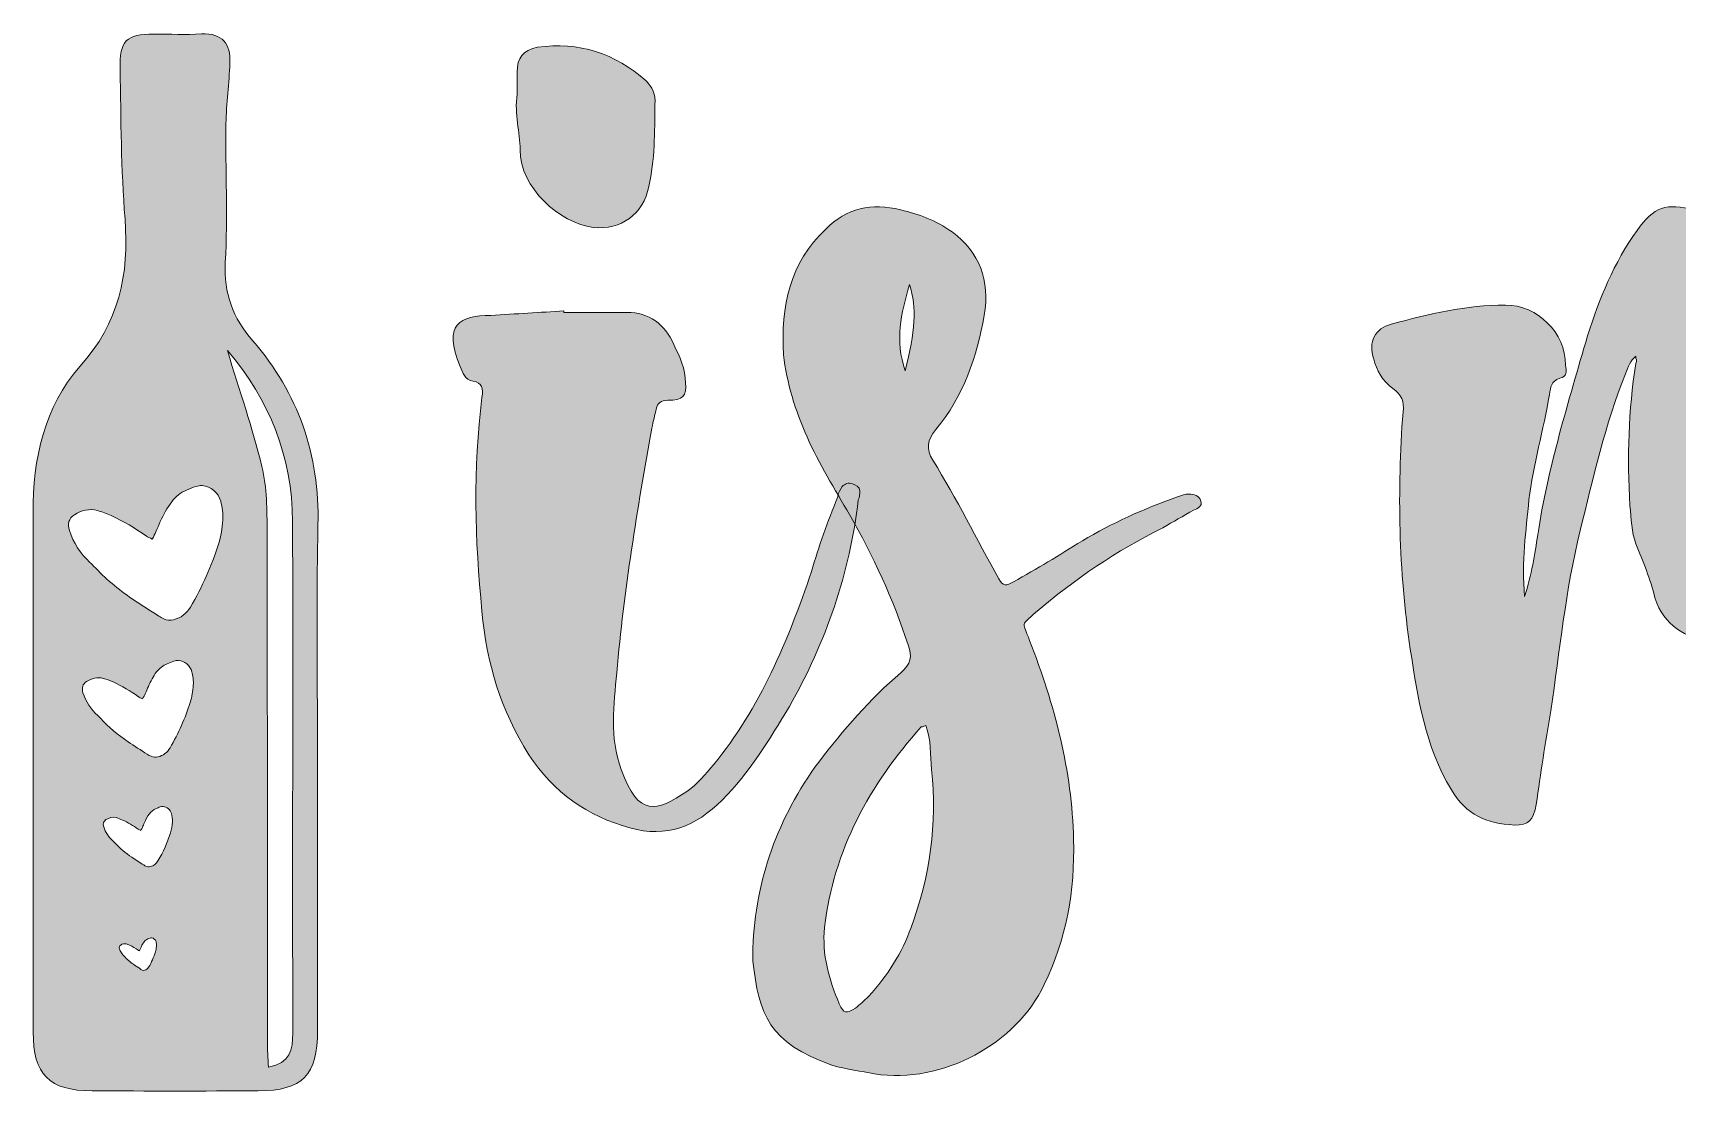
# Model space of a CAD drawing. Header units: inches. Extents: x 182 to 898, y -923 to -156.
# Drawn here: x 203.1 to 545.1, y -742.8 to -522.8 of the extents above; entities that cross this region are included whole.
import ezdxf

# ---------------------------------------------------------------- set-up
doc = ezdxf.new("R2010")
doc.units = ezdxf.units.IN
doc.header["$MEASUREMENT"] = 0
doc.layers.add('Layer 1', color=7, linetype='Continuous')

# ---------------------------------------------------------------- blocks, each defined once
blk = doc.blocks.new('block 3')
at = {"layer": 'Layer 1', "true_color": 0xffffff}
h = blk.add_hatch(color=7, dxfattribs=at)
h.dxf.hatch_style = 2
edge = h.paths.add_edge_path()
edge.add_spline(control_points=[(375.11, -618.04), (375.11, -618.65), (375.11, -619.26), (374.8, -619.87), (372.98, -635.09), (368.1, -649.4), (360.49, -662.8), (356.23, -669.81), (352.27, -676.51), (346.48, -682.29), (341, -687.77), (334.91, -690.21), (327.3, -688.08), (318.47, -685.64), (311.46, -680.77), (306.29, -672.85), (300.5, -663.72), (297.45, -653.67), (296.54, -643.01), (295.02, -628.09), (294.71, -613.47), (296.54, -598.55), (296.84, -596.72), (296.54, -595.5), (294.71, -595.2), (292.89, -594.89), (292.58, -593.37), (291.97, -592.15), (288.32, -583.32), (291.97, -581.5), (298.37, -581.5), (303.54, -581.19), (308.72, -580.89), (313.59, -580.58), (313.59, -580.58), (313.59, -580.89), (313.59, -580.89), (318.16, -580.89), (322.43, -580.89), (326.69, -580.89), (331.26, -580.89), (334.61, -583.32), (336.43, -587.58), (337.65, -590.02), (338.87, -592.76), (338.87, -595.5), (339.17, -598.24), (338.26, -599.16), (335.21, -599.16), (333.69, -599.16), (333.08, -599.77), (332.78, -600.98), (332.47, -602.2), (332.17, -603.42), (331.86, -604.94), (328.82, -621.69), (326.08, -638.75), (324.56, -655.8), (323.95, -662.5), (323.03, -669.2), (325.47, -675.9), (329.12, -685.95), (332.78, -684.73), (339.17, -680.47), (341.31, -678.94), (343.13, -676.81), (344.66, -674.98), (354.4, -663.11), (360.19, -649.1), (365.06, -634.79), (366.58, -629.61), (368.41, -624.43), (370.54, -619.26), (370.54, -618.34), (371.15, -617.73), (371.45, -617.12), (372.06, -616.52), (372.67, -616.21), (373.58, -616.52), (374.19, -616.82), (375.11, -617.12), (375.11, -618.04)], knot_values=[0, 0, 0, 0, 1, 1, 1, 2, 2, 2, 3, 3, 3, 4, 4, 4, 5, 5, 5, 6, 6, 6, 7, 7, 7, 8, 8, 8, 9, 9, 9, 10, 10, 10, 11, 11, 11, 12, 12, 12, 13, 13, 13, 14, 14, 14, 15, 15, 15, 16, 16, 16, 17, 17, 17, 18, 18, 18, 19, 19, 19, 20, 20, 20, 21, 21, 21, 22, 22, 22, 23, 23, 23, 24, 24, 24, 25, 25, 25, 26, 26, 26, 27, 27, 27, 27], degree=3, periodic=1)
edge = h.paths.add_edge_path()
edge.add_spline(control_points=[(303.85, -535.51), (303.85, -534.6), (303.85, -532.77), (303.85, -530.95), (303.85, -527.9), (305.07, -526.38), (308.11, -525.77), (316.64, -524.55), (324.25, -526.99), (330.65, -532.77), (331.86, -533.99), (332.78, -535.51), (332.47, -537.64), (332.47, -543.43), (332.47, -549.22), (331.26, -554.7), (330.04, -560.48), (325.47, -563.83), (319.68, -563.22), (312.68, -562.31), (304.46, -555), (304.46, -547.08), (304.46, -543.43), (303.24, -539.78), (303.85, -535.51)], knot_values=[0, 0, 0, 0, 1, 1, 1, 2, 2, 2, 3, 3, 3, 4, 4, 4, 5, 5, 5, 6, 6, 6, 7, 7, 7, 8, 8, 8, 8], degree=3, periodic=1)
h = blk.add_hatch(color=7, dxfattribs=at)
h.dxf.hatch_style = 2
edge = h.paths.add_edge_path()
edge.add_spline(control_points=[(366.58, -674.37), (371.75, -667.67), (377.24, -661.28), (383.63, -655.8), (385.76, -653.97), (386.07, -652.45), (385.15, -650.01), (382.11, -640.57), (377.84, -631.44), (372.97, -622.91), (369.93, -617.73), (366.58, -612.25), (364.14, -606.77), (361.7, -601.29), (359.88, -595.5), (359.27, -589.72), (358.66, -579.67), (360.49, -570.53), (368.1, -563.53), (372.36, -559.26), (377.54, -558.05), (383.63, -559.57), (387.28, -560.48), (390.94, -561.7), (394.29, -564.14), (400.07, -568.4), (402.21, -574.19), (400.99, -581.5), (399.47, -590.02), (396.72, -598.24), (390.94, -605.25), (389.11, -607.38), (388.81, -609.21), (390.33, -611.64), (395.2, -619.56), (399.47, -628.09), (404.03, -636.31), (404.95, -637.83), (405.56, -637.83), (407.08, -636.92), (411.95, -634.18), (416.52, -631.44), (421.39, -628.39), (427.48, -624.74), (434.18, -621.69), (441.18, -619.26), (442.1, -618.95), (442.71, -618.65), (443.62, -618.65), (444.53, -618.65), (445.75, -618.95), (446.06, -620.17), (446.36, -621.08), (445.45, -621.69), (444.53, -622), (442.4, -623.21), (440.27, -624.43), (438.14, -625.65), (428.39, -630.52), (419.87, -636.31), (411.65, -643.31), (408.6, -646.05), (408.91, -645.14), (410.43, -649.1), (415.6, -662.5), (419.26, -676.2), (419.56, -690.51), (419.87, -701.17), (418.04, -711.22), (413.47, -720.66), (407.69, -732.84), (392.46, -741.37), (378.15, -739.24), (375.41, -738.63), (372.36, -738.32), (369.32, -737.41), (356.22, -732.84), (354.09, -726.75), (352.87, -715.79), (352.87, -714.88), (352.87, -713.96), (352.87, -713.05), (353.48, -698.74), (358.05, -685.95), (366.58, -674.37)], knot_values=[0, 0, 0, 0, 1, 1, 1, 2, 2, 2, 3, 3, 3, 4, 4, 4, 5, 5, 5, 6, 6, 6, 7, 7, 7, 8, 8, 8, 9, 9, 9, 10, 10, 10, 11, 11, 11, 12, 12, 12, 13, 13, 13, 14, 14, 14, 15, 15, 15, 16, 16, 16, 17, 17, 17, 18, 18, 18, 19, 19, 19, 20, 20, 20, 21, 21, 21, 22, 22, 22, 23, 23, 23, 24, 24, 24, 25, 25, 25, 26, 26, 26, 27, 27, 27, 28, 28, 28, 28], degree=3, periodic=1)
edge = h.paths.add_edge_path()
edge.add_spline(control_points=[(387.89, -667.07), (377.24, -678.94), (369.62, -692.65), (367.79, -708.78), (367.19, -714.27), (368.71, -719.75), (370.84, -724.62), (371.75, -726.75), (372.36, -726.75), (374.19, -725.53), (375.1, -724.92), (376.02, -724.01), (376.93, -723.1), (380.89, -718.83), (383.94, -713.96), (385.76, -708.78), (389.72, -698.13), (391.24, -687.16), (390.02, -675.9), (389.72, -672.85), (390.02, -669.81), (388.81, -666.76), (388.2, -667.07), (387.89, -667.07), (387.89, -667.07)], knot_values=[0, 0, 0, 0, 1, 1, 1, 2, 2, 2, 3, 3, 3, 4, 4, 4, 5, 5, 5, 6, 6, 6, 7, 7, 7, 8, 8, 8, 8], degree=3, periodic=1)
edge = h.paths.add_edge_path()
edge.add_spline(control_points=[(384.54, -593.07), (386.67, -584.85), (386.98, -579.97), (385.46, -575.1), (383.63, -581.19), (382.41, -586.67), (384.54, -593.07)], knot_values=[0, 0, 0, 0, 1, 1, 1, 2, 2, 2, 2], degree=3, periodic=1)
h = blk.add_hatch(color=7, dxfattribs=at)
h.dxf.hatch_style = 2
edge = h.paths.add_edge_path()
edge.add_spline(control_points=[(574.26, -608.29), (569.69, -614.69), (566.64, -621.69), (564.21, -629), (562.38, -634.79), (560.55, -640.57), (558.12, -646.05), (556.59, -649.1), (555.68, -649.71), (552.33, -649.4), (546.85, -648.49), (542.28, -646.05), (540.46, -640.27), (539.54, -636.31), (538.02, -632.65), (536.49, -629), (535.58, -626.56), (535.58, -623.82), (535.28, -621.08), (534.67, -611.03), (534.97, -601.29), (536.49, -591.54), (536.8, -590.93), (536.49, -590.63), (536.49, -590.02), (535.28, -590.93), (534.97, -592.15), (534.36, -593.68), (530.1, -604.03), (527.67, -615.3), (524.92, -626.26), (521.88, -638.75), (520.66, -651.23), (518.83, -663.72), (517.62, -670.42), (516.7, -676.81), (515.79, -683.2), (515.18, -686.55), (514.27, -687.47), (511.22, -687.47), (505.43, -687.16), (501.17, -685.34), (498.13, -680.16), (492.65, -671.02), (491.12, -660.98), (489.6, -650.93), (487.16, -634.48), (486.86, -618.04), (488.08, -601.59), (488.38, -599.46), (487.77, -597.94), (485.95, -596.72), (483.81, -595.2), (482.6, -592.76), (481.99, -590.63), (480.77, -586.98), (482.29, -584.24), (485.64, -583.32), (493.56, -581.19), (501.17, -579.36), (509.39, -579.36), (516.09, -579.36), (521.88, -585.15), (521.88, -591.85), (522.18, -593.07), (522.18, -594.28), (520.66, -594.59), (518.83, -595.2), (518.83, -596.42), (518.53, -597.94), (517.31, -605.25), (515.18, -612.56), (514.27, -619.87), (513.66, -626.26), (512.74, -632.65), (513.35, -639.96), (514.87, -635.4), (515.48, -631.13), (516.09, -627.17), (518.22, -613.17), (522.49, -599.46), (526.45, -585.76), (528.88, -578.15), (531.93, -570.53), (536.8, -563.83), (540.15, -558.96), (542.89, -558.05), (548.68, -559.57), (558.42, -562.01), (563.9, -568.4), (565.12, -578.75), (566.03, -585.76), (566.03, -592.76), (565.42, -599.77), (565.12, -600.98), (565.12, -602.51), (565.12, -604.03), (566.64, -603.42), (566.95, -602.2), (567.86, -600.98), (570.91, -596.72), (574.26, -592.46), (578.52, -589.11), (583.39, -585.15), (588.57, -584.24), (594.66, -586.37), (605.93, -590.33), (611.1, -601.29), (611.41, -609.82), (611.71, -617.12), (610.19, -624.43), (607.75, -631.74), (605.93, -637.53), (604.1, -643.01), (602.27, -648.79), (598.92, -660.06), (596.79, -671.33), (597.4, -683.2), (597.4, -686.55), (598.01, -689.9), (598.92, -693.25), (599.53, -694.78), (600.14, -696.3), (601.05, -697.52), (603.19, -700.56), (604.4, -701.17), (608.06, -699.65), (612.02, -698.13), (615.37, -696), (618.41, -692.95), (628.77, -683.2), (634.55, -670.72), (639.73, -657.93), (643.99, -647.27), (647.34, -636.31), (649.47, -625.04), (649.78, -623.21), (650.39, -621.39), (650.99, -619.56), (651.6, -618.34), (652.22, -617.73), (653.74, -618.04), (655.26, -618.34), (655.56, -619.26), (655.26, -620.47), (654.95, -625.65), (654.35, -630.52), (653.13, -635.4), (650.69, -646.36), (647.65, -657.02), (643.08, -667.37), (639.42, -676.81), (635.46, -685.95), (629.68, -694.17), (626.63, -698.43), (622.98, -702.09), (618.41, -704.83), (613.84, -707.87), (608.67, -708.48), (602.88, -707.26), (585.83, -703.3), (573.65, -689.9), (571.21, -672.55), (569.38, -659.15), (571.21, -646.36), (574.87, -633.57), (577.61, -624.13), (581.87, -614.99), (585.22, -605.55), (586.13, -602.81), (587.35, -600.07), (587.35, -596.72), (581.87, -599.77), (577.61, -603.42), (574.26, -608.29)], knot_values=[0, 0, 0, 0, 1, 1, 1, 2, 2, 2, 3, 3, 3, 4, 4, 4, 5, 5, 5, 6, 6, 6, 7, 7, 7, 8, 8, 8, 9, 9, 9, 10, 10, 10, 11, 11, 11, 12, 12, 12, 13, 13, 13, 14, 14, 14, 15, 15, 15, 16, 16, 16, 17, 17, 17, 18, 18, 18, 19, 19, 19, 20, 20, 20, 21, 21, 21, 22, 22, 22, 23, 23, 23, 24, 24, 24, 25, 25, 25, 26, 26, 26, 27, 27, 27, 28, 28, 28, 29, 29, 29, 30, 30, 30, 31, 31, 31, 32, 32, 32, 33, 33, 33, 34, 34, 34, 35, 35, 35, 36, 36, 36, 37, 37, 37, 38, 38, 38, 39, 39, 39, 40, 40, 40, 41, 41, 41, 42, 42, 42, 43, 43, 43, 44, 44, 44, 45, 45, 45, 46, 46, 46, 47, 47, 47, 48, 48, 48, 49, 49, 49, 50, 50, 50, 51, 51, 51, 52, 52, 52, 53, 53, 53, 54, 54, 54, 55, 55, 55, 56, 56, 56, 57, 57, 57, 58, 58, 58, 58], degree=3, periodic=1)
at = {"layer": 'Layer 1', "lineweight": 0}
for points, knots in [([(303.85, -535.51), (303.85, -534.6), (303.85, -532.77), (303.85, -530.95), (303.85, -527.9), (305.07, -526.38), (308.11, -525.77), (316.64, -524.55), (324.25, -526.99), (330.65, -532.77), (331.86, -533.99), (332.78, -535.51), (332.47, -537.64), (332.47, -543.43), (332.47, -549.22), (331.26, -554.7), (330.04, -560.48), (325.47, -563.83), (319.68, -563.22), (312.68, -562.31), (304.46, -555), (304.46, -547.08), (304.46, -543.43), (303.24, -539.78), (303.85, -535.51)], [0, 0, 0, 0, 1, 1, 1, 2, 2, 2, 3, 3, 3, 4, 4, 4, 5, 5, 5, 6, 6, 6, 7, 7, 7, 8, 8, 8, 8]), ([(366.58, -674.37), (371.75, -667.67), (377.24, -661.28), (383.63, -655.8), (385.76, -653.97), (386.07, -652.45), (385.15, -650.01), (382.11, -640.57), (377.84, -631.44), (372.97, -622.91), (369.93, -617.73), (366.58, -612.25), (364.14, -606.77), (361.7, -601.29), (359.88, -595.5), (359.27, -589.72), (358.66, -579.67), (360.49, -570.53), (368.1, -563.53), (372.36, -559.26), (377.54, -558.05), (383.63, -559.57), (387.28, -560.48), (390.94, -561.7), (394.29, -564.14), (400.07, -568.4), (402.21, -574.19), (400.99, -581.5), (399.47, -590.02), (396.72, -598.24), (390.94, -605.25), (389.11, -607.38), (388.81, -609.21), (390.33, -611.64), (395.2, -619.56), (399.47, -628.09), (404.03, -636.31), (404.95, -637.83), (405.56, -637.83), (407.08, -636.92), (411.95, -634.18), (416.52, -631.44), (421.39, -628.39), (427.48, -624.74), (434.18, -621.69), (441.18, -619.26), (442.1, -618.95), (442.71, -618.65), (443.62, -618.65), (444.53, -618.65), (445.75, -618.95), (446.06, -620.17), (446.36, -621.08), (445.45, -621.69), (444.53, -622), (442.4, -623.21), (440.27, -624.43), (438.14, -625.65), (428.39, -630.52), (419.87, -636.31), (411.65, -643.31), (408.6, -646.05), (408.91, -645.14), (410.43, -649.1), (415.6, -662.5), (419.26, -676.2), (419.56, -690.51), (419.87, -701.17), (418.04, -711.22), (413.47, -720.66), (407.69, -732.84), (392.46, -741.37), (378.15, -739.24), (375.41, -738.63), (372.36, -738.32), (369.32, -737.41), (356.22, -732.84), (354.09, -726.75), (352.87, -715.79), (352.87, -714.88), (352.87, -713.96), (352.87, -713.05), (353.48, -698.74), (358.05, -685.95), (366.58, -674.37)], [0, 0, 0, 0, 1, 1, 1, 2, 2, 2, 3, 3, 3, 4, 4, 4, 5, 5, 5, 6, 6, 6, 7, 7, 7, 8, 8, 8, 9, 9, 9, 10, 10, 10, 11, 11, 11, 12, 12, 12, 13, 13, 13, 14, 14, 14, 15, 15, 15, 16, 16, 16, 17, 17, 17, 18, 18, 18, 19, 19, 19, 20, 20, 20, 21, 21, 21, 22, 22, 22, 23, 23, 23, 24, 24, 24, 25, 25, 25, 26, 26, 26, 27, 27, 27, 28, 28, 28, 28]), ([(574.26, -608.29), (569.69, -614.69), (566.64, -621.69), (564.21, -629), (562.38, -634.79), (560.55, -640.57), (558.12, -646.05), (556.59, -649.1), (555.68, -649.71), (552.33, -649.4), (546.85, -648.49), (542.28, -646.05), (540.46, -640.27), (539.54, -636.31), (538.02, -632.65), (536.49, -629), (535.58, -626.56), (535.58, -623.82), (535.28, -621.08), (534.67, -611.03), (534.97, -601.29), (536.49, -591.54), (536.8, -590.93), (536.49, -590.63), (536.49, -590.02), (535.28, -590.93), (534.97, -592.15), (534.36, -593.68), (530.1, -604.03), (527.67, -615.3), (524.92, -626.26), (521.88, -638.75), (520.66, -651.23), (518.83, -663.72), (517.62, -670.42), (516.7, -676.81), (515.79, -683.2), (515.18, -686.55), (514.27, -687.47), (511.22, -687.47), (505.43, -687.16), (501.17, -685.34), (498.13, -680.16), (492.65, -671.02), (491.12, -660.98), (489.6, -650.93), (487.16, -634.48), (486.86, -618.04), (488.08, -601.59), (488.38, -599.46), (487.77, -597.94), (485.95, -596.72), (483.81, -595.2), (482.6, -592.76), (481.99, -590.63), (480.77, -586.98), (482.29, -584.24), (485.64, -583.32), (493.56, -581.19), (501.17, -579.36), (509.39, -579.36), (516.09, -579.36), (521.88, -585.15), (521.88, -591.85), (522.18, -593.07), (522.18, -594.28), (520.66, -594.59), (518.83, -595.2), (518.83, -596.42), (518.53, -597.94), (517.31, -605.25), (515.18, -612.56), (514.27, -619.87), (513.66, -626.26), (512.74, -632.65), (513.35, -639.96), (514.87, -635.4), (515.48, -631.13), (516.09, -627.17), (518.22, -613.17), (522.49, -599.46), (526.45, -585.76), (528.88, -578.15), (531.93, -570.53), (536.8, -563.83), (540.15, -558.96), (542.89, -558.05), (548.68, -559.57), (558.42, -562.01), (563.9, -568.4), (565.12, -578.75), (566.03, -585.76), (566.03, -592.76), (565.42, -599.77), (565.12, -600.98), (565.12, -602.51), (565.12, -604.03), (566.64, -603.42), (566.95, -602.2), (567.86, -600.98), (570.91, -596.72), (574.26, -592.46), (578.52, -589.11), (583.39, -585.15), (588.57, -584.24), (594.66, -586.37), (605.93, -590.33), (611.1, -601.29), (611.41, -609.82), (611.71, -617.12), (610.19, -624.43), (607.75, -631.74), (605.93, -637.53), (604.1, -643.01), (602.27, -648.79), (598.92, -660.06), (596.79, -671.33), (597.4, -683.2), (597.4, -686.55), (598.01, -689.9), (598.92, -693.25), (599.53, -694.78), (600.14, -696.3), (601.05, -697.52), (603.19, -700.56), (604.4, -701.17), (608.06, -699.65), (612.02, -698.13), (615.37, -696), (618.41, -692.95), (628.77, -683.2), (634.55, -670.72), (639.73, -657.93), (643.99, -647.27), (647.34, -636.31), (649.47, -625.04), (649.78, -623.21), (650.39, -621.39), (650.99, -619.56), (651.6, -618.34), (652.22, -617.73), (653.74, -618.04), (655.26, -618.34), (655.56, -619.26), (655.26, -620.47), (654.95, -625.65), (654.35, -630.52), (653.13, -635.4), (650.69, -646.36), (647.65, -657.02), (643.08, -667.37), (639.42, -676.81), (635.46, -685.95), (629.68, -694.17), (626.63, -698.43), (622.98, -702.09), (618.41, -704.83), (613.84, -707.87), (608.67, -708.48), (602.88, -707.26), (585.83, -703.3), (573.65, -689.9), (571.21, -672.55), (569.38, -659.15), (571.21, -646.36), (574.87, -633.57), (577.61, -624.13), (581.87, -614.99), (585.22, -605.55), (586.13, -602.81), (587.35, -600.07), (587.35, -596.72), (581.87, -599.77), (577.61, -603.42), (574.26, -608.29)], [0, 0, 0, 0, 1, 1, 1, 2, 2, 2, 3, 3, 3, 4, 4, 4, 5, 5, 5, 6, 6, 6, 7, 7, 7, 8, 8, 8, 9, 9, 9, 10, 10, 10, 11, 11, 11, 12, 12, 12, 13, 13, 13, 14, 14, 14, 15, 15, 15, 16, 16, 16, 17, 17, 17, 18, 18, 18, 19, 19, 19, 20, 20, 20, 21, 21, 21, 22, 22, 22, 23, 23, 23, 24, 24, 24, 25, 25, 25, 26, 26, 26, 27, 27, 27, 28, 28, 28, 29, 29, 29, 30, 30, 30, 31, 31, 31, 32, 32, 32, 33, 33, 33, 34, 34, 34, 35, 35, 35, 36, 36, 36, 37, 37, 37, 38, 38, 38, 39, 39, 39, 40, 40, 40, 41, 41, 41, 42, 42, 42, 43, 43, 43, 44, 44, 44, 45, 45, 45, 46, 46, 46, 47, 47, 47, 48, 48, 48, 49, 49, 49, 50, 50, 50, 51, 51, 51, 52, 52, 52, 53, 53, 53, 54, 54, 54, 55, 55, 55, 56, 56, 56, 57, 57, 57, 58, 58, 58, 58]), ([(384.54, -593.07), (386.67, -584.85), (386.98, -579.97), (385.46, -575.1), (383.63, -581.19), (382.41, -586.67), (384.54, -593.07)], [0, 0, 0, 0, 1, 1, 1, 2, 2, 2, 2]), ([(375.11, -618.04), (375.11, -618.65), (375.11, -619.26), (374.8, -619.87), (372.98, -635.09), (368.1, -649.4), (360.49, -662.8), (356.23, -669.81), (352.27, -676.51), (346.48, -682.29), (341, -687.77), (334.91, -690.21), (327.3, -688.08), (318.47, -685.64), (311.46, -680.77), (306.29, -672.85), (300.5, -663.72), (297.45, -653.67), (296.54, -643.01), (295.02, -628.09), (294.71, -613.47), (296.54, -598.55), (296.84, -596.72), (296.54, -595.5), (294.71, -595.2), (292.89, -594.89), (292.58, -593.37), (291.97, -592.15), (288.32, -583.32), (291.97, -581.5), (298.37, -581.5), (303.54, -581.19), (308.72, -580.89), (313.59, -580.58), (313.59, -580.58), (313.59, -580.89), (313.59, -580.89), (318.16, -580.89), (322.43, -580.89), (326.69, -580.89), (331.26, -580.89), (334.61, -583.32), (336.43, -587.58), (337.65, -590.02), (338.87, -592.76), (338.87, -595.5), (339.17, -598.24), (338.26, -599.16), (335.21, -599.16), (333.69, -599.16), (333.08, -599.77), (332.78, -600.98), (332.47, -602.2), (332.17, -603.42), (331.86, -604.94), (328.82, -621.69), (326.08, -638.75), (324.56, -655.8), (323.95, -662.5), (323.03, -669.2), (325.47, -675.9), (329.12, -685.95), (332.78, -684.73), (339.17, -680.47), (341.31, -678.94), (343.13, -676.81), (344.66, -674.98), (354.4, -663.11), (360.19, -649.1), (365.06, -634.79), (366.58, -629.61), (368.41, -624.43), (370.54, -619.26), (370.54, -618.34), (371.15, -617.73), (371.45, -617.12), (372.06, -616.52), (372.67, -616.21), (373.58, -616.52), (374.19, -616.82), (375.11, -617.12), (375.11, -618.04)], [0, 0, 0, 0, 1, 1, 1, 2, 2, 2, 3, 3, 3, 4, 4, 4, 5, 5, 5, 6, 6, 6, 7, 7, 7, 8, 8, 8, 9, 9, 9, 10, 10, 10, 11, 11, 11, 12, 12, 12, 13, 13, 13, 14, 14, 14, 15, 15, 15, 16, 16, 16, 17, 17, 17, 18, 18, 18, 19, 19, 19, 20, 20, 20, 21, 21, 21, 22, 22, 22, 23, 23, 23, 24, 24, 24, 25, 25, 25, 26, 26, 26, 27, 27, 27, 27]), ([(387.89, -667.07), (377.24, -678.94), (369.62, -692.65), (367.79, -708.78), (367.19, -714.27), (368.71, -719.75), (370.84, -724.62), (371.75, -726.75), (372.36, -726.75), (374.19, -725.53), (375.1, -724.92), (376.02, -724.01), (376.93, -723.1), (380.89, -718.83), (383.94, -713.96), (385.76, -708.78), (389.72, -698.13), (391.24, -687.16), (390.02, -675.9), (389.72, -672.85), (390.02, -669.81), (388.81, -666.76), (388.2, -667.07), (387.89, -667.07), (387.89, -667.07)], [0, 0, 0, 0, 1, 1, 1, 2, 2, 2, 3, 3, 3, 4, 4, 4, 5, 5, 5, 6, 6, 6, 7, 7, 7, 8, 8, 8, 8])]:
    blk.add_open_spline(points, degree=3, knots=knots, dxfattribs=at)
blk = doc.blocks.new('block 7')
at = {"layer": 'Layer 1', "lineweight": 0}
for points, knots in [([(203.17, -622.57), (203.23, -658.54), (203.17, -694.51), (203.2, -730.44), (203.2, -739.38), (206.5, -742.71), (215.44, -742.74), (226.95, -742.8), (238.47, -742.8), (249.99, -742.74), (259.22, -742.71), (262.34, -739.56), (262.34, -730.1), (262.34, -730.1), (262.34, -674.28), (262.34, -674.28), (262.34, -657.87), (262.05, -641.47), (262.43, -625.09), (262.78, -610.48), (258.35, -597.74), (248.89, -586.81), (244.75, -582), (242.81, -576.97), (243.16, -570.52), (243.65, -560.91), (243.19, -551.27), (243.3, -541.67), (243.36, -537.44), (243.97, -533.25), (244.11, -529.02), (244.26, -525.09), (242.61, -522.77), (238.21, -523), (234.91, -523.18), (231.61, -523.03), (228.28, -523.03), (222.53, -523.06), (221.14, -524.33), (221.28, -530.35), (221.46, -540.71), (221.46, -551.1), (222.3, -561.43), (223.19, -573.06), (221.08, -583.02), (212.92, -592.16), (205.51, -600.46), (203.14, -611.34), (203.17, -622.57)], [0, 0, 0, 0, 1, 1, 1, 2, 2, 2, 3, 3, 3, 4, 4, 4, 5, 5, 5, 6, 6, 6, 7, 7, 7, 8, 8, 8, 9, 9, 9, 10, 10, 10, 11, 11, 11, 12, 12, 12, 13, 13, 13, 14, 14, 14, 15, 15, 15, 16, 16, 16, 16]), ([(243.59, -588.83), (252.42, -599.16), (257.08, -610.91), (257.13, -624.34), (257.25, -646.91), (257.16, -669.45), (257.16, -691.99), (257.16, -704.92), (257.16, -717.86), (257.19, -730.79), (257.19, -734.09), (256.76, -737.04), (252.13, -737.79), (252.04, -735.85), (251.9, -734.18), (251.9, -732.53), (251.9, -697.2), (251.93, -661.89), (251.84, -626.56), (251.84, -622.02), (251.84, -617.33), (250.77, -612.93), (248.83, -604.95), (246.11, -597.14), (243.59, -588.83)], [0, 0, 0, 0, 1, 1, 1, 2, 2, 2, 3, 3, 3, 4, 4, 4, 5, 5, 5, 6, 6, 6, 7, 7, 7, 8, 8, 8, 8]), ([(211.76, -622.98), (213.24, -622.05), (214.86, -621.59), (216.59, -622.08), (217.55, -622.34), (218.48, -622.74), (219.4, -623.15), (222.01, -624.31), (224.44, -625.75), (226.75, -627.4), (227.07, -627.63), (227.45, -627.78), (227.97, -628.01), (228.28, -627.43), (228.52, -627), (228.72, -626.53), (229.04, -625.84), (229.3, -625.12), (229.62, -624.39), (230.28, -622.92), (231.03, -621.53), (232.02, -620.26), (232.83, -619.16), (233.87, -618.37), (235.11, -617.85), (235.75, -617.59), (236.39, -617.28), (237.02, -617.07), (237.46, -616.96), (237.92, -616.87), (238.35, -616.9), (240.12, -617.01), (241.77, -618.4), (242.2, -620.14), (242.52, -621.41), (242.75, -622.72), (242.64, -624.05), (242.52, -625.75), (242.29, -627.43), (241.77, -629.05), (240.26, -633.62), (238.38, -638.02), (235.89, -642.16), (235.08, -643.52), (233.96, -644.42), (232.39, -644.79), (231.67, -644.97), (231.03, -644.94), (230.4, -644.62), (230.02, -644.45), (229.67, -644.24), (229.33, -644.04), (227.47, -642.85), (225.59, -641.7), (223.8, -640.45), (220.88, -638.46), (218.19, -636.2), (215.78, -633.62), (215.52, -633.33), (215.23, -633.1), (214.97, -632.87), (213.01, -631.02), (211.59, -628.79), (210.72, -626.25), (210.29, -624.91), (210.61, -623.73), (211.76, -622.98)], [0, 0, 0, 0, 1, 1, 1, 2, 2, 2, 3, 3, 3, 4, 4, 4, 5, 5, 5, 6, 6, 6, 7, 7, 7, 8, 8, 8, 9, 9, 9, 10, 10, 10, 11, 11, 11, 12, 12, 12, 13, 13, 13, 14, 14, 14, 15, 15, 15, 16, 16, 16, 17, 17, 17, 18, 18, 18, 19, 19, 19, 20, 20, 20, 21, 21, 21, 22, 22, 22, 22]), ([(214.31, -657.64), (215.35, -656.98), (216.54, -656.63), (217.78, -656.98), (218.48, -657.15), (219.14, -657.44), (219.81, -657.73), (221.66, -658.57), (223.42, -659.61), (225.07, -660.79), (225.3, -660.97), (225.59, -661.06), (225.94, -661.26), (226.17, -660.82), (226.35, -660.51), (226.52, -660.19), (226.72, -659.67), (226.92, -659.15), (227.16, -658.65), (227.62, -657.58), (228.14, -656.57), (228.86, -655.64), (229.47, -654.89), (230.19, -654.31), (231.09, -653.94), (231.55, -653.76), (231.99, -653.53), (232.48, -653.39), (232.77, -653.27), (233.12, -653.24), (233.44, -653.24), (234.68, -653.33), (235.87, -654.31), (236.18, -655.59), (236.42, -656.48), (236.59, -657.44), (236.5, -658.39), (236.42, -659.61), (236.24, -660.82), (235.87, -661.98), (234.8, -665.28), (233.44, -668.43), (231.67, -671.41), (231.09, -672.4), (230.25, -673.03), (229.12, -673.32), (228.63, -673.44), (228.17, -673.41), (227.71, -673.18), (227.45, -673.06), (227.19, -672.92), (226.92, -672.75), (225.59, -671.91), (224.26, -671.07), (222.96, -670.17), (220.88, -668.75), (218.91, -667.13), (217.17, -665.28), (217, -665.08), (216.8, -664.9), (216.62, -664.73), (215.21, -663.4), (214.16, -661.81), (213.56, -659.96), (213.24, -659), (213.47, -658.16), (214.31, -657.64)], [0, 0, 0, 0, 1, 1, 1, 2, 2, 2, 3, 3, 3, 4, 4, 4, 5, 5, 5, 6, 6, 6, 7, 7, 7, 8, 8, 8, 9, 9, 9, 10, 10, 10, 11, 11, 11, 12, 12, 12, 13, 13, 13, 14, 14, 14, 15, 15, 15, 16, 16, 16, 17, 17, 17, 18, 18, 18, 19, 19, 19, 20, 20, 20, 21, 21, 21, 22, 22, 22, 22]), ([(218.33, -686.35), (219, -685.94), (219.72, -685.74), (220.5, -685.94), (220.94, -686.06), (221.34, -686.26), (221.75, -686.43), (222.9, -686.95), (224, -687.59), (225.04, -688.34), (225.19, -688.46), (225.36, -688.52), (225.59, -688.6), (225.71, -688.34), (225.83, -688.17), (225.94, -687.97), (226.06, -687.65), (226.2, -687.3), (226.32, -686.98), (226.61, -686.35), (226.95, -685.71), (227.39, -685.13), (227.76, -684.64), (228.23, -684.29), (228.81, -684.06), (229.07, -683.94), (229.36, -683.8), (229.64, -683.71), (229.85, -683.65), (230.05, -683.63), (230.25, -683.63), (231.03, -683.68), (231.76, -684.29), (231.96, -685.07), (232.1, -685.65), (232.19, -686.23), (232.16, -686.84), (232.1, -687.59), (231.99, -688.34), (231.76, -689.07), (231.09, -691.12), (230.25, -693.09), (229.15, -694.94), (228.78, -695.55), (228.26, -695.95), (227.56, -696.13), (227.24, -696.21), (226.95, -696.18), (226.66, -696.04), (226.52, -695.98), (226.35, -695.89), (226.2, -695.78), (225.36, -695.26), (224.52, -694.74), (223.71, -694.19), (222.41, -693.29), (221.2, -692.28), (220.13, -691.12), (220.01, -691), (219.89, -690.89), (219.78, -690.77), (218.88, -689.96), (218.24, -688.98), (217.87, -687.82), (217.67, -687.21), (217.81, -686.69), (218.33, -686.35)], [0, 0, 0, 0, 1, 1, 1, 2, 2, 2, 3, 3, 3, 4, 4, 4, 5, 5, 5, 6, 6, 6, 7, 7, 7, 8, 8, 8, 9, 9, 9, 10, 10, 10, 11, 11, 11, 12, 12, 12, 13, 13, 13, 14, 14, 14, 15, 15, 15, 16, 16, 16, 17, 17, 17, 18, 18, 18, 19, 19, 19, 20, 20, 20, 21, 21, 21, 22, 22, 22, 22]), ([(221.4, -712.42), (221.75, -712.19), (222.15, -712.07), (222.56, -712.19), (222.79, -712.24), (223.02, -712.36), (223.25, -712.45), (223.86, -712.73), (224.47, -713.08), (225.02, -713.49), (225.07, -713.55), (225.19, -713.57), (225.3, -713.63), (225.39, -713.49), (225.45, -713.37), (225.48, -713.26), (225.56, -713.08), (225.62, -712.91), (225.71, -712.73), (225.85, -712.39), (226.03, -712.04), (226.29, -711.75), (226.49, -711.49), (226.72, -711.29), (227.04, -711.17), (227.19, -711.11), (227.33, -711.03), (227.5, -710.97), (227.59, -710.94), (227.71, -710.94), (227.82, -710.94), (228.23, -710.97), (228.63, -711.29), (228.75, -711.72), (228.81, -712.04), (228.86, -712.36), (228.83, -712.68), (228.81, -713.08), (228.75, -713.49), (228.63, -713.86), (228.28, -714.96), (227.82, -716.03), (227.21, -717.05), (227.01, -717.36), (226.75, -717.57), (226.38, -717.68), (226.2, -717.71), (226.06, -717.71), (225.88, -717.63), (225.8, -717.6), (225.71, -717.54), (225.62, -717.48), (225.19, -717.19), (224.73, -716.93), (224.29, -716.61), (223.6, -716.15), (222.93, -715.6), (222.35, -714.96), (222.3, -714.91), (222.24, -714.85), (222.18, -714.79), (221.69, -714.36), (221.34, -713.81), (221.14, -713.2), (221.05, -712.88), (221.11, -712.59), (221.4, -712.42)], [0, 0, 0, 0, 1, 1, 1, 2, 2, 2, 3, 3, 3, 4, 4, 4, 5, 5, 5, 6, 6, 6, 7, 7, 7, 8, 8, 8, 9, 9, 9, 10, 10, 10, 11, 11, 11, 12, 12, 12, 13, 13, 13, 14, 14, 14, 15, 15, 15, 16, 16, 16, 17, 17, 17, 18, 18, 18, 19, 19, 19, 20, 20, 20, 21, 21, 21, 22, 22, 22, 22])]:
    blk.add_open_spline(points, degree=3, knots=knots, dxfattribs=at)
blk = doc.blocks.new('block 2')
at = {"layer": 'Layer 1', "true_color": 0xffffff}
h = blk.add_hatch(color=7, dxfattribs=at)
h.dxf.hatch_style = 2
edge = h.paths.add_edge_path()
edge.add_spline(control_points=[(203.17, -622.57), (203.23, -658.54), (203.17, -694.51), (203.2, -730.44), (203.2, -739.38), (206.5, -742.71), (215.44, -742.74), (226.95, -742.8), (238.47, -742.8), (249.99, -742.74), (259.22, -742.71), (262.34, -739.56), (262.34, -730.1), (262.34, -730.1), (262.34, -674.28), (262.34, -674.28), (262.34, -657.87), (262.05, -641.47), (262.43, -625.09), (262.78, -610.48), (258.35, -597.74), (248.89, -586.81), (244.75, -582), (242.81, -576.97), (243.16, -570.52), (243.65, -560.91), (243.19, -551.27), (243.3, -541.67), (243.36, -537.44), (243.97, -533.25), (244.11, -529.02), (244.26, -525.09), (242.61, -522.77), (238.21, -523), (234.91, -523.18), (231.61, -523.03), (228.28, -523.03), (222.53, -523.06), (221.14, -524.33), (221.28, -530.35), (221.46, -540.71), (221.46, -551.1), (222.3, -561.43), (223.19, -573.06), (221.08, -583.02), (212.92, -592.16), (205.51, -600.46), (203.14, -611.34), (203.17, -622.57)], knot_values=[0, 0, 0, 0, 1, 1, 1, 2, 2, 2, 3, 3, 3, 4, 4, 4, 5, 5, 5, 6, 6, 6, 7, 7, 7, 8, 8, 8, 9, 9, 9, 10, 10, 10, 11, 11, 11, 12, 12, 12, 13, 13, 13, 14, 14, 14, 15, 15, 15, 16, 16, 16, 16], degree=3, periodic=1)
edge = h.paths.add_edge_path()
edge.add_spline(control_points=[(243.59, -588.83), (252.42, -599.16), (257.08, -610.91), (257.13, -624.34), (257.25, -646.91), (257.16, -669.45), (257.16, -691.99), (257.16, -704.92), (257.16, -717.86), (257.19, -730.79), (257.19, -734.09), (256.76, -737.04), (252.13, -737.79), (252.04, -735.85), (251.9, -734.18), (251.9, -732.53), (251.9, -697.2), (251.93, -661.89), (251.84, -626.56), (251.84, -622.02), (251.84, -617.33), (250.77, -612.93), (248.83, -604.95), (246.11, -597.14), (243.59, -588.83)], knot_values=[0, 0, 0, 0, 1, 1, 1, 2, 2, 2, 3, 3, 3, 4, 4, 4, 5, 5, 5, 6, 6, 6, 7, 7, 7, 8, 8, 8, 8], degree=3, periodic=1)
edge = h.paths.add_edge_path()
edge.add_spline(control_points=[(221.4, -712.42), (221.75, -712.19), (222.15, -712.07), (222.56, -712.19), (222.79, -712.24), (223.02, -712.36), (223.25, -712.45), (223.86, -712.73), (224.47, -713.08), (225.02, -713.49), (225.07, -713.55), (225.19, -713.57), (225.3, -713.63), (225.39, -713.49), (225.45, -713.37), (225.48, -713.26), (225.56, -713.08), (225.62, -712.91), (225.71, -712.73), (225.85, -712.39), (226.03, -712.04), (226.29, -711.75), (226.49, -711.49), (226.72, -711.29), (227.04, -711.17), (227.19, -711.11), (227.33, -711.03), (227.5, -710.97), (227.59, -710.94), (227.71, -710.94), (227.82, -710.94), (228.23, -710.97), (228.63, -711.29), (228.75, -711.72), (228.81, -712.04), (228.86, -712.36), (228.83, -712.68), (228.81, -713.08), (228.75, -713.49), (228.63, -713.86), (228.28, -714.96), (227.82, -716.03), (227.21, -717.05), (227.01, -717.36), (226.75, -717.57), (226.38, -717.68), (226.2, -717.71), (226.06, -717.71), (225.88, -717.63), (225.8, -717.6), (225.71, -717.54), (225.62, -717.48), (225.19, -717.19), (224.73, -716.93), (224.29, -716.61), (223.6, -716.15), (222.93, -715.6), (222.35, -714.96), (222.3, -714.91), (222.24, -714.85), (222.18, -714.79), (221.69, -714.36), (221.34, -713.81), (221.14, -713.2), (221.05, -712.88), (221.11, -712.59), (221.4, -712.42)], knot_values=[0, 0, 0, 0, 1, 1, 1, 2, 2, 2, 3, 3, 3, 4, 4, 4, 5, 5, 5, 6, 6, 6, 7, 7, 7, 8, 8, 8, 9, 9, 9, 10, 10, 10, 11, 11, 11, 12, 12, 12, 13, 13, 13, 14, 14, 14, 15, 15, 15, 16, 16, 16, 17, 17, 17, 18, 18, 18, 19, 19, 19, 20, 20, 20, 21, 21, 21, 22, 22, 22, 22], degree=3, periodic=1)
edge = h.paths.add_edge_path()
edge.add_spline(control_points=[(218.33, -686.35), (219, -685.94), (219.72, -685.74), (220.5, -685.94), (220.94, -686.06), (221.34, -686.26), (221.75, -686.43), (222.9, -686.95), (224, -687.59), (225.04, -688.34), (225.19, -688.46), (225.36, -688.52), (225.59, -688.6), (225.71, -688.34), (225.83, -688.17), (225.94, -687.97), (226.06, -687.65), (226.2, -687.3), (226.32, -686.98), (226.61, -686.35), (226.95, -685.71), (227.39, -685.13), (227.76, -684.64), (228.23, -684.29), (228.81, -684.06), (229.07, -683.94), (229.36, -683.8), (229.64, -683.71), (229.85, -683.65), (230.05, -683.63), (230.25, -683.63), (231.03, -683.68), (231.76, -684.29), (231.96, -685.07), (232.1, -685.65), (232.19, -686.23), (232.16, -686.84), (232.1, -687.59), (231.99, -688.34), (231.76, -689.07), (231.09, -691.12), (230.25, -693.09), (229.15, -694.94), (228.78, -695.55), (228.26, -695.95), (227.56, -696.13), (227.24, -696.21), (226.95, -696.18), (226.66, -696.04), (226.52, -695.98), (226.35, -695.89), (226.2, -695.78), (225.36, -695.26), (224.52, -694.74), (223.71, -694.19), (222.41, -693.29), (221.2, -692.28), (220.13, -691.12), (220.01, -691), (219.89, -690.89), (219.78, -690.77), (218.88, -689.96), (218.24, -688.98), (217.87, -687.82), (217.67, -687.21), (217.81, -686.69), (218.33, -686.35)], knot_values=[0, 0, 0, 0, 1, 1, 1, 2, 2, 2, 3, 3, 3, 4, 4, 4, 5, 5, 5, 6, 6, 6, 7, 7, 7, 8, 8, 8, 9, 9, 9, 10, 10, 10, 11, 11, 11, 12, 12, 12, 13, 13, 13, 14, 14, 14, 15, 15, 15, 16, 16, 16, 17, 17, 17, 18, 18, 18, 19, 19, 19, 20, 20, 20, 21, 21, 21, 22, 22, 22, 22], degree=3, periodic=1)
edge = h.paths.add_edge_path()
edge.add_spline(control_points=[(214.31, -657.64), (215.35, -656.98), (216.54, -656.63), (217.78, -656.98), (218.48, -657.15), (219.14, -657.44), (219.81, -657.73), (221.66, -658.57), (223.42, -659.61), (225.07, -660.79), (225.3, -660.97), (225.59, -661.06), (225.94, -661.26), (226.17, -660.82), (226.35, -660.51), (226.52, -660.19), (226.72, -659.67), (226.92, -659.15), (227.16, -658.65), (227.62, -657.58), (228.14, -656.57), (228.86, -655.64), (229.47, -654.89), (230.19, -654.31), (231.09, -653.94), (231.55, -653.76), (231.99, -653.53), (232.48, -653.39), (232.77, -653.27), (233.12, -653.24), (233.44, -653.24), (234.68, -653.33), (235.87, -654.31), (236.18, -655.59), (236.42, -656.48), (236.59, -657.44), (236.5, -658.39), (236.42, -659.61), (236.24, -660.82), (235.87, -661.98), (234.8, -665.28), (233.44, -668.43), (231.67, -671.41), (231.09, -672.4), (230.25, -673.03), (229.12, -673.32), (228.63, -673.44), (228.17, -673.41), (227.71, -673.18), (227.45, -673.06), (227.19, -672.92), (226.92, -672.75), (225.59, -671.91), (224.26, -671.07), (222.96, -670.17), (220.88, -668.75), (218.91, -667.13), (217.17, -665.28), (217, -665.08), (216.8, -664.9), (216.62, -664.73), (215.21, -663.4), (214.16, -661.81), (213.56, -659.96), (213.24, -659), (213.47, -658.16), (214.31, -657.64)], knot_values=[0, 0, 0, 0, 1, 1, 1, 2, 2, 2, 3, 3, 3, 4, 4, 4, 5, 5, 5, 6, 6, 6, 7, 7, 7, 8, 8, 8, 9, 9, 9, 10, 10, 10, 11, 11, 11, 12, 12, 12, 13, 13, 13, 14, 14, 14, 15, 15, 15, 16, 16, 16, 17, 17, 17, 18, 18, 18, 19, 19, 19, 20, 20, 20, 21, 21, 21, 22, 22, 22, 22], degree=3, periodic=1)
edge = h.paths.add_edge_path()
edge.add_spline(control_points=[(211.76, -622.98), (213.24, -622.05), (214.86, -621.59), (216.59, -622.08), (217.55, -622.34), (218.48, -622.74), (219.4, -623.15), (222.01, -624.31), (224.44, -625.75), (226.75, -627.4), (227.07, -627.63), (227.45, -627.78), (227.97, -628.01), (228.28, -627.43), (228.52, -627), (228.72, -626.53), (229.04, -625.84), (229.3, -625.12), (229.62, -624.39), (230.28, -622.92), (231.03, -621.53), (232.02, -620.26), (232.83, -619.16), (233.87, -618.37), (235.11, -617.85), (235.75, -617.59), (236.39, -617.28), (237.02, -617.07), (237.46, -616.96), (237.92, -616.87), (238.35, -616.9), (240.12, -617.01), (241.77, -618.4), (242.2, -620.14), (242.52, -621.41), (242.75, -622.72), (242.64, -624.05), (242.52, -625.75), (242.29, -627.43), (241.77, -629.05), (240.26, -633.62), (238.38, -638.02), (235.89, -642.16), (235.08, -643.52), (233.96, -644.42), (232.39, -644.79), (231.67, -644.97), (231.03, -644.94), (230.4, -644.62), (230.02, -644.45), (229.67, -644.24), (229.33, -644.04), (227.47, -642.85), (225.59, -641.7), (223.8, -640.45), (220.88, -638.46), (218.19, -636.2), (215.78, -633.62), (215.52, -633.33), (215.23, -633.1), (214.97, -632.87), (213.01, -631.02), (211.59, -628.79), (210.72, -626.25), (210.29, -624.91), (210.61, -623.73), (211.76, -622.98)], knot_values=[0, 0, 0, 0, 1, 1, 1, 2, 2, 2, 3, 3, 3, 4, 4, 4, 5, 5, 5, 6, 6, 6, 7, 7, 7, 8, 8, 8, 9, 9, 9, 10, 10, 10, 11, 11, 11, 12, 12, 12, 13, 13, 13, 14, 14, 14, 15, 15, 15, 16, 16, 16, 17, 17, 17, 18, 18, 18, 19, 19, 19, 20, 20, 20, 21, 21, 21, 22, 22, 22, 22], degree=3, periodic=1)
at = {"layer": 'Layer 1'}
for name in ['block 7', 'block 3']:
    blk.add_blockref(name, (0, 0), dxfattribs=at)

msp = doc.modelspace()

# ---------------------------------------------------------------- block references
at = {"layer": 'Layer 1'}
msp.add_blockref('block 2', (0, 0), dxfattribs=at)

doc.saveas('drawing.dxf')
